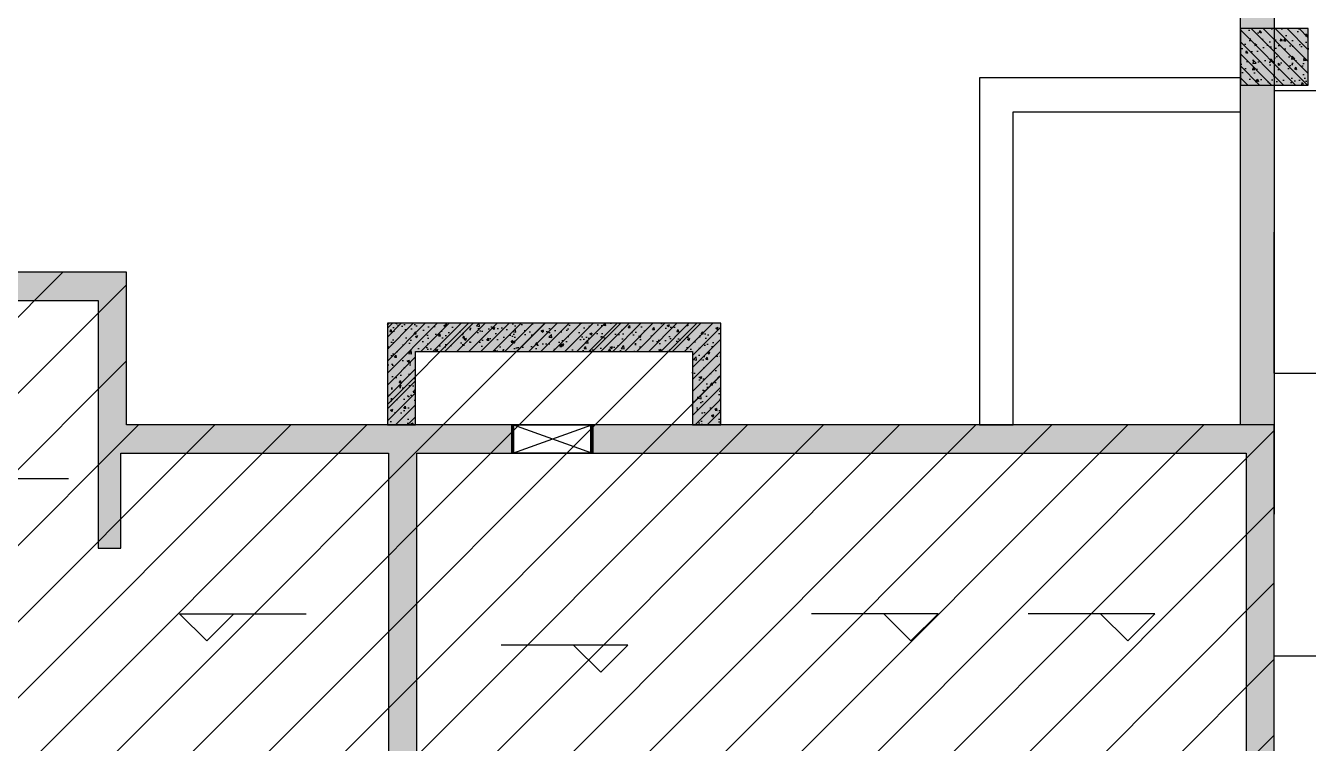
# Model space of a CAD drawing. Extents: x -1338203 to 1886333, y -783476 to 1038610.
# Drawn here: x 701105 to 712458, y -335234 to -328886 of the extents above; entities that cross this region are included whole.
import ezdxf

# ---------------------------------------------------------------- set-up
doc = ezdxf.new("R2010")
doc.units = 0
doc.header["$LTSCALE"] = 1000
doc.header["$MEASUREMENT"] = 0
doc.linetypes.add('A-001-平面B2$0$__DASH', pattern=[0.35, 0.25, -0.1])
for name, color, linetype in [('A-001-车位参照B2$0$A-001-车位参照B2$0$0A-P-PKNG-CAR(A)', 43, 'Continuous'), ('A-13-平面B2$0$0A-A-SYMB-ELEV', 150, 'Continuous'), ('M13预留预埋-B2$0$0M-A-JGLD', 3, 'Continuous'), ('p-a-regular', 5, 'Continuous'), ('S-13-柱墙B2_B1$0$0S-CW-HATCH', 251, 'Continuous'), ('S-13-柱墙B2_B1$0$0S-CW-HATCH-UP', 251, 'Continuous'), ('S-13-柱墙B2_B1$0$0S-CW-LINE', 72, 'Continuous'), ('S-13-柱墙B2_B1$0$0S-S-HOLE', 55, 'Continuous'), ('S001地下二墙柱$0$0S-CW-LINE', 72, 'Continuous'), ('S001地下二墙柱$0$S001地下二墙柱$0$0A-P-PKNG-STRP', 40, 'Continuous'), ('S001地下二墙柱$0$S001地下二墙柱$0$0S-CC-LINE', 52, 'Continuous'), ('S001地下二墙柱$0$S001地下二墙柱$0$0S-CW-HATCH', 251, 'Continuous'), ('S001地下二墙柱$0$S001地下二墙柱$0$0S-CW-HATCH-UP', 251, 'Continuous')]:
    doc.layers.add(name, color=color, linetype=linetype)
pattern_1 = [(45, (0, 0), (-53.03300858899106, 53.03300858899107), []), (49.99999999999999, (0, 0), (215.178054780226, -18.82564049477853), [22.5, -247.5]), (355, (0, 0), (-41.6254000839, 225.6576401100035), [18, -198]), (100.4514, (17.9315039999783, -1.568802000023425), (173.5528145142065, 206.8318626182861), [19.122057, -210.3426336]), (46.18420000000002, (0, 60), (320.1723145876933, -49.65570429870542), [33.74999999999998, -371.2499999999998]), (96.6356, (26.68102349992841, 55.86200790002476), (280.398811664611, 292.2353612701325), [28.6830864, -315.5139]), (351.1842, (0, 60), (280.3985835400882, 292.2355802775974), [27, -297]), (21, (30, 45), (179.0721156355385, -120.7856671996016), [22.5, -247.5]), (326.0000000000001, (30, 45), (72.99459957647451, 217.5450135140559), [18, -198]), (71.4514, (44.92266990011558, 34.93451819999609), (252.066788574447, 96.75914901298572), [19.122057, -210.3426336]), (37.50000000000001, (0, 0), (3.647956595187201, 99.86815614939344), [0, -195.6, 0, -201, 0, -198.75]), (7.499999999999999, (0, 0), (78.92086123264458, 118.3235135647081), [0, -114.6, 0, -191.1, 0, -75.75]), (327.5, (-66.89999999990687, 0), (160.1467308517227, -6.766461520313927), [0, -75, 0, -234, 0, -310.5]), (317.5, (-96.89999999990687, 0), (174.9558508027159, 30.03149469969532), [0, -97.5, 0, -155.4, 0, -220.5])]

# ---------------------------------------------------------------- blocks, each defined once
blk = doc.blocks.new('A-13-平面B2')
at = {"layer": 'A-13-平面B2$0$0A-A-SYMB-ELEV'}
for p, q in [((31856.39924286027, -2233.948662318173), (32976.39924286027, -2233.948662318173)), ((34200.819526901, -3671.277929784148), (33960.819526901, -3431.277929784148)), ((33960.819526901, -3431.277929784148), (35080.819526901, -3431.277929784148)), ((34200.819526901, -3671.277929784148), (34440.819526901, -3431.277929784148)), ((40673.58290138701, -3431.277929784148), (39553.58290138701, -3431.277929784148)), ((40433.58290138701, -3671.277929784148), (40193.58290138701, -3431.277929784148)), ((40433.58290138701, -3671.277929784148), (40673.58290138701, -3431.277929784148)), ((42592.45854880521, -3431.277929784148), (41472.45854880521, -3431.277929784148)), ((42352.45854880521, -3671.277929784148), (42112.45854880521, -3431.277929784148)), ((42352.45854880521, -3671.277929784148), (42592.45854880521, -3431.277929784148)), ((37928.52289199503, -3707.810497199418), (36808.52289199503, -3707.810497199418)), ((37688.52289199503, -3947.810497199418), (37448.52289199503, -3707.810497199418)), ((37688.52289199503, -3947.810497199418), (37928.52289199503, -3707.810497199418))]:
    blk.add_line(p, q, dxfattribs=at)
blk = doc.blocks.new('A-001-主楼组合参照B2')
at = {"ltscale": 0.002}
h = blk.add_hatch(dxfattribs=at)
h.set_pattern_fill('ANSI31', color=8, scale=300)
h.set_pattern_definition([(45, (-290759.7580399357, -7878.096521442116), (-336.7596045400933, 336.7596045400933), [])])
h.paths.add_polyline_path([(66281.2331245013, -186940.2985313081), (66281.2331245013, -185540.2985321602), (62441.23312550061, -185540.2987123799), (62441.23312550061, -181550.2985321602), (55141.23312550061, -181550.2985321602), (55141.23312550061, -185540.2990549848), (51301.23103445512, -185540.2992352045), (51301.23103445512, -186940.2985283216), (44981.23312550061, -186940.298366589), (44981.23312550061, -185540.2985321603), (41131.23316977848, -185540.2985321603), (41131.23316977848, -181650.298521692), (37391.68398198416, -181650.298521692), (37391.68398198416, -179560.2984945478), (38191.2331748188, -179560.2985321605), (38191.2331748188, -176360.2984955478), (41051.23312550061, -176360.2985331602), (41051.2331735522, -174560.2985321603), (42851.29555012775, -174560.2985321603), (42851.2331690148, -173660.2985216923), (46981.23312550061, -173660.2985321605), (46981.23312550061, -172090.2984945478), (50101.2331740607, -172090.2985321603), (50101.23312550061, -174560.2984945478), (67481.2331245013, -174560.2984945478), (67481.2331245013, -172090.2985321603), (70601.23312550061, -172090.2984945478), (70601.2331735522, -174560.2984945478), (76531.2331740607, -174560.2984945478), (76531.2331740607, -176360.2984955478), (79391.23312550061, -176360.2984955478), (79391.2331740607, -179560.2984945478), (80191.23312550061, -179560.2984945478), (80191.2331740607, -182110.2984945478), (81091.2331740607, -182110.2985321603), (81091.23312550061, -185540.2984945478), (72601.23312550061, -185540.2984945478), (72601.23312550061, -186940.2984953998)])
h.paths.add_polyline_path([(2291.232276478084, -185540.2985785123), (9781.232275478309, -185540.2985785123), (9781.232275478309, -186540.298578512), (9631.232276478084, -186540.2985785118), (9631.232276478084, -186940.2985785123), (16251.23227647808, -186940.2985785123), (16251.23227647808, -186540.2985785118), (16101.23227547831, -186540.298578512), (16101.23227547831, -185540.2985785123), (23691.23227547831, -185540.2985785123), (23691.23227547831, -179560.2985785123), (22891.23227547831, -179560.2985785123), (22891.23227547831, -176360.2985785123), (20031.23227547831, -176360.2985785123), (20031.23227547831, -174560.2985785123), (18231.13172222464, -174560.2985785123), (18231.13172222464, -173660.2985785123), (14101.23227547831, -173660.2985785123), (14101.23227547831, -172090.2985785123), (10981.23227547831, -172090.2985785123), (10981.23227547831, -174560.2985785123), (-6398.767723521916, -174560.2985785123), (-6398.767723521916, -172090.2985785123), (-9518.767724521691, -172090.2985785123), (-9518.767724521691, -174560.2985785123), (-15448.76772452169, -174560.2985785123), (-15448.76772452169, -176360.2985785123), (-18308.76772452169, -176360.2985785123), (-18308.76772452169, -179560.2985785123), (-19108.76772452169, -179560.2985785123), (-19108.76772452169, -181610.2985785122), (-20008.76772452169, -181610.2985785122), (-20008.76772452169, -185540.2985785253), (-11518.76772452169, -185540.2985785123), (-11518.76772502181, -186540.2985785123), (-11668.7677235154, -186540.2985785123), (-11668.7677235154, -186940.2985785123), (-5048.767723521916, -186940.2985785123), (-5048.767723515397, -186540.2985785123), (-5198.767723515397, -186540.2985785123), (-5198.767723521916, -185540.2985785123), (-1358.767723515397, -185540.2985785123), (-1358.767723515397, -181550.2985785122), (2291.232276478084, -181550.2985785122)])
h.paths.add_polyline_path([(-109958.7612749783, -168806.1891832975), (-109958.7612691789, -173536.1891834346), (-109708.7612749792, -173536.1891833699), (-103818.7612749829, -173536.1891834874), (-103818.761274982, -177236.1891834413), (-99248.76127499505, -177236.1891834215), (-99248.76127499505, -178036.18918342), (-92868.76126927859, -178036.18918342), (-92868.76126927952, -177236.1891834659), (-71298.76126929256, -177236.189183469), (-71298.76126929256, -178036.18918342), (-64918.7612635761, -178036.18918342), (-64918.76126357983, -177236.1891834659), (-54208.76126359007, -177236.1891834659), (-54208.761263591, -168806.1891834316), (-59108.76126921247, -168806.1891711009), (-59108.76126921247, -167906.1891711006), (-62058.76126937452, -167906.189171247), (-62058.76126937452, -168806.1891711009), (-64368.7612635761, -168806.1891832975), (-64368.7612635761, -167456.1891832975), (-66168.76126925531, -167456.1891832975), (-66168.76126925531, -165386.1891709544), (-69468.76126918918, -165386.1891709558), (-69468.76126920874, -167386.1891832859), (-71848.76126930187, -167386.1891832851), (-71848.76126924413, -168806.189183286), (-82158.76126925531, -168806.1891771933), (-82158.76126917521, -167906.1891709485), (-85208.7612691957, -167906.1891711006), (-85208.7612691957, -168806.1891711009), (-92318.76126924134, -168806.1891835518), (-92318.76126926276, -167386.1891837005), (-94698.76126924786, -167386.1891834291), (-94698.76126925531, -165386.1891709551), (-97998.76126925531, -165386.1891709539), (-97998.76126925531, -167456.1891834188), (-99798.76126925158, -167456.1891834186), (-99798.76127499505, -168806.1891832975)])
h.paths.add_polyline_path([(-115663.7569348987, -225243.7857859249), (-115663.7569348987, -225843.7857859249), (-115413.7569348987, -225843.7857859249), (-115413.7569348987, -225243.7857859249), (-114083.7569348987, -225243.7857859249), (-114083.7569348987, -225843.7857859249), (-113833.7569348987, -225843.7857859249), (-113833.7569348987, -225243.7857859249), (-112008.7569348987, -225243.7857859248), (-112008.7569348987, -225843.7857859249), (-111588.7569348987, -225843.7857859249), (-111588.7569348987, -225243.7857859249), (-92908.75693489867, -225243.7857859249), (-92908.75693489867, -225843.7857859249), (-92488.75693489867, -225843.7857859249), (-92488.75693489867, -225243.7857859249), (-90663.75693489867, -225243.7857859249), (-90663.75693489867, -225843.7857859249), (-90413.75693489867, -225843.7857859249), (-90413.75693489867, -225243.7857859249), (-89083.75693489867, -225243.7857859249), (-89083.75693489867, -225843.7857859249), (-88833.75693489867, -225843.7857859249), (-88833.75693489867, -225243.7857859252), (-82963.75693489867, -225243.7857859252), (-82963.75693489867, -225843.7857859249), (-82713.75693489867, -225843.7857859249), (-82713.75693489867, -225243.7857859249), (-81383.75693489867, -225243.7857859249), (-81383.75693489867, -225843.7857859249), (-81133.75693489867, -225843.7857859249), (-81133.75693489867, -225243.7857859249), (-79308.75693489867, -225243.7857859249), (-79308.75693489867, -225843.7857859249), (-78888.75693489867, -225843.7857859249), (-78888.75693489867, -225243.7857859249), (-60208.75693489867, -225243.7857859248), (-60208.75693489867, -225843.7857859249), (-59788.75693489867, -225843.7857859249), (-59788.75693489867, -225243.7857859249), (-57963.75693489867, -225243.7857859249), (-57963.75693489867, -225843.7857859249), (-57713.75693489867, -225843.7857859249), (-57713.75693489867, -225243.7857859249), (-56383.75693489867, -225243.7857859249), (-56383.75693489867, -225843.7857859249), (-56133.75693489867, -225843.7857859249), (-56133.75693489867, -225243.7857859249), (-53248.75693489867, -225243.7857859249), (-53248.75693488936, -216463.7857859784), (-53248.75693488843, -216463.7857880258), (-56518.75693488098, -216463.785787997), (-56518.75693485443, -216463.7857859249), (-59958.75693489867, -216463.7857859248), (-59958.75693489867, -215463.7857859249), (-67988.75693489867, -215463.7857859249), (-67988.75693489867, -211893.7857859249), (-71108.75693489867, -211893.7857859249), (-71108.75693489867, -215463.7857859249), (-79138.75693489867, -215463.7857859249), (-79138.75693489867, -216463.7857859249), (-81758.75504769175, -216463.7857608667), (-81758.75504769175, -215463.785828924), (-83908.76013395959, -215463.7857370347), (-83908.76013395959, -216463.7856689774), (-86598.75693489867, -216463.7856940356), (-87848.75693495455, -216463.7857859249), (-92658.75693489867, -216463.7857859249), (-92658.75693489867, -215463.7857859249), (-100688.7569348987, -215463.7857859249), (-100688.7569348987, -211893.7857859249), (-103808.7569348987, -211893.7857859249), (-103808.7569349583, -215463.7857859249), (-111838.7569348987, -215463.7857859249), (-111838.7569348987, -215463.778743452), (-114238.7569348931, -215463.7788353413), (-114238.7569348931, -215463.7856940356), (-116458.756825553, -215463.7857859285), (-116458.7570442806, -216463.7857859212), (-118548.7571535825, -216463.7856940356), (-118548.7570442406, -221293.7879517402), (-119248.7632341522, -221293.7879937084), (-119248.7632341522, -221893.7879937084), (-118548.7602174289, -221893.7879937084), (-118548.7569348987, -223843.7809536252), (-119248.763234115, -223843.7809955936), (-119248.763234115, -224443.7809955936), (-118548.7569348987, -224443.7809536252), (-118548.7569348987, -225243.7857859249)])
h.paths.add_polyline_path([(-11948.76700253668, -235160.2985359748), (-15608.76700253668, -235160.2985359748), (-15608.76700253668, -237713.5560672852), (-16508.76700253668, -237713.5560672852), (-16508.76700253668, -241140.2985359879), (-8018.767002536682, -241140.2985359748), (-8018.767003037734, -242140.2985359748), (-8168.767002536682, -242140.2985359748), (-8168.767002536682, -242540.2985359748), (-1548.767002536682, -242540.298535975), (-1548.767002536682, -242140.298535975), (-1698.767001538305, -242140.2985359748), (-1698.767001538305, -241140.298535975), (13281.23299746332, -241140.298535975), (13281.23299746332, -242140.2985359748), (13131.23299746332, -242140.2985359748), (13131.23299746332, -242540.2985359748), (19751.23299746332, -242540.2985359748), (19751.23299746332, -242140.2985359748), (19601.23299746332, -242140.2985359748), (19601.23299746332, -241140.2985359748), (27191.23299746332, -241140.2985359748), (27191.23299746332, -239340.2985359748), (27191.23304551211, -239340.2985359748), (27191.23304551211, -237140.2985358062), (27191.23299746332, -237140.2985358062), (27191.23299746332, -235250.2984237619), (23441.23299746332, -235250.2984237619), (23441.23299746332, -230950.2983570985), (23441.23299746332, -230160.2985359748), (21531.23299746332, -230160.2985359753), (17601.23299746332, -230160.2985359753), (17601.52712125261, -227690.2985359748), (14481.52712125261, -227690.2985359748), (14481.23299746332, -230160.2985359748), (-2898.767001538305, -230160.2985359748), (-2898.767001538305, -227690.2985359748), (-6018.767002536682, -227690.2985359748), (-6018.767002536682, -230160.2985359748), (-9948.767002536682, -230160.2985359748), (-11948.76700253668, -230160.2985359748)])
h.paths.add_polyline_path([(67491.23229324841, -237139.9998558274), (67491.23229401116, -235159.999855996), (71151.23229324794, -235159.999855996), (71151.23229324841, -234559.999855996), (73051.23229324841, -234559.999855996), (73051.23229324841, -230159.9998559959), (77081.23229324841, -230159.999855996), (77080.93816945818, -227689.999855996), (80200.93816945818, -227689.999855996), (80201.23229324841, -230159.999855996), (97581.23229224817, -230159.999855996), (97581.23229224817, -227689.999855996), (100701.2322932484, -227689.999855996), (100701.2322932484, -230159.999855996), (104631.2322932484, -230159.999855996), (106631.2322932484, -230159.999855996), (106631.2322932484, -231959.999855996), (109491.2322932484, -231959.999855996), (109491.2322932484, -235159.999855996), (110291.2322932484, -235159.999855996), (110291.2322932484, -237713.257387306), (111191.2322932484, -237713.257387306), (111191.2322932484, -241139.999856009), (102701.2322932484, -241139.999855996), (102701.2322937485, -242139.999855996), (102851.2322932484, -242139.999855996), (102851.2322932484, -242539.999855996), (96231.23229324841, -242539.999855996), (96231.23229324841, -242139.999855996), (96381.23229224817, -242139.999855996), (96381.23229224817, -241139.999855996), (81401.23229324841, -241139.999855996), (81401.23229324841, -242139.999855996), (81551.23229324841, -242139.9998559955), (81551.23229324841, -242539.999855996), (74931.23229324841, -242539.999855996), (74931.23229324841, -242139.999855996), (75081.23229324841, -242139.999855996), (75081.23229324841, -241139.999855996), (67491.23229324841, -241139.999855996), (67491.23229324841, -239339.999855996)])
h.paths.add_polyline_path([(11810.72601094865, -302464.7122348832), (13795.7470119854, -302220.4619652765), (17696.32407989795, -301740.5088564857), (17394.38181419042, -299289.0335956084), (20491.02751642303, -298908.0015827207), (20792.96978213009, -301359.476843597), (25884.45497300685, -300732.9864286719), (26492.75564002548, -305675.69523174), (29132.84460410872, -305350.8410156242), (28524.54393708915, -300408.1322125561), (38042.87436600938, -299236.9331309021), (37741.22402247298, -296785.4219499681), (40837.86972569837, -296404.3899369583), (41139.52006923431, -298855.9011178924), (45040.10263646976, -298375.947332428), (47025.13193277246, -298131.6960421153), (47635.76015855395, -303094.2692828734), (50474.35205226694, -302744.9899377254), (51268.3637707883, -302647.2894216004), (51580.18199404958, -305181.4349219284), (52178.19982720283, -310041.5235503284), (48297.46755293082, -310519.0348228897), (48117.94285455183, -309060.0382901131), (44465.48894935404, -309509.4606642824), (44587.61459500552, -310501.9753123728), (44736.49179173284, -310483.6564656604), (44785.34204979544, -310880.6623249209), (38214.89507903275, -311689.1340958558), (38166.04482097016, -311292.1282365952), (38314.92201720015, -311273.8093899438), (38192.79637204413, -310281.2947417925), (23324.92694372847, -312110.7369061121), (23447.05258888449, -313103.2515542634), (23595.92978610727, -313084.9327074896), (23644.78004416986, -313481.9385667506), (17074.33307340764, -314290.4103376855), (17025.48281534505, -313893.4044784249), (17174.36001256783, -313875.0856316515), (17052.23436741135, -312882.5709835001), (1787.359078842448, -314760.8634060043), (1909.484723998467, -315753.3780541557), (2058.361921221251, -315735.0592073823), (2107.212179283844, -316132.0650666428), (-4463.234791478375, -316940.5368375777), (-4512.085049540969, -316543.5309783171), (-4363.20785231865, -316525.2121315437), (-4485.333497474669, -315532.6974833923), (-12911.78286028025, -316569.5442107695), (-13330.67382316641, -313165.21896761), (-12437.4106398311, -313055.3058869696), (-12507.02225759183, -312489.5725373559), (-12748.83103498048, -310524.3935341835), (-11954.81931645959, -310426.6930180584), (-12345.62138095987, -307250.6461439739), (-9507.029487246415, -306901.3667988268), (-9726.855648528086, -305114.8404321541), (-7940.226588892518, -304895.8488561726), (-8050.13966953312, -304002.5856728373), (-3951.156865628669, -303497.3721730416), (-4142.894128524465, -301939.124175443), (-1046.248426291859, -301558.0921625552), (-744.5980827559251, -304009.6033434892), (7185.593955974327, -303033.8194386902), (7796.222181755817, -307996.3926794484), (12421.35423673061, -307427.2854756413)])
h.paths.add_polyline_path([(118675.7859663961, -301882.809409273), (118078.7053500742, -297020.9645447106), (118078.5068137946, -297019.3479245001), (118009.0274021446, -296453.598323043), (117767.6778670328, -294488.3628660979), (116973.6433389063, -294585.8778297879), (116583.5834841465, -291409.7397172834), (113744.9100460953, -291758.3557124749), (113525.5013777933, -289971.7780241912), (111540.4150574778, -290215.565433416), (107639.7204380578, -290694.6076925431), (107338.9349182204, -288242.9902351153), (104242.2002585281, -288623.2985935061), (104542.9857783655, -291074.916050934), (87292.58565581567, -293193.4286369771), (86991.5082054229, -290741.8470313875), (83894.77354474016, -291122.1553899002), (84195.85099513293, -293573.7369954897), (80295.15637571295, -294052.7792546166), (78310.07005539746, -294296.5666638416), (78919.53857846209, -299259.28246463), (76080.86514040898, -299607.8984598218), (75286.8306122825, -299705.4134235118), (75598.05663160351, -302239.6317223347), (76015.75496586668, -305640.8215212679), (83549.15755146206, -304715.6483032462), (83671.05125557748, -305708.191463465), (83522.16978205112, -305726.4755190959), (83570.92726389621, -306123.4927831589), (90141.56298413989, -305316.5564586243), (90092.80550229526, -304919.5391945612), (89943.9240292625, -304937.8232501313), (89822.03032465023, -303945.2800899736), (104690.3268628216, -302119.3123950005), (104812.2205674339, -303111.8555551582), (104663.3390934102, -303130.1396108497), (104712.0965752553, -303527.1568749131), (111282.7322954994, -302720.2205503787), (111233.9748136543, -302323.2032863157), (111085.0933396306, -302341.4873420075), (110963.1996350179, -301348.9441818497), (114616.7046459892, -300901.0549714464), (114795.7921093565, -302359.3094186358)])
at = {"color": 3, "flags": 128}
blk.add_lwpolyline([(-71298.76126929256, -178036.18918342), (-64918.7612635761, -178036.18918342), (-64918.76126357983, -177236.1891834659), (-54208.76126359007, -177236.1891834659), (-54208.761263591, -168806.1891834316), (-59108.76126921247, -168806.1891711009), (-59108.76126921247, -167906.1891711006), (-62058.76126937452, -167906.189171247), (-62058.76126937452, -168806.1891711009), (-64368.7612635761, -168806.1891832975), (-64368.7612635761, -167456.1891832975), (-66168.76126925531, -167456.1891832975)], dxfattribs=at)
blk.add_blockref('A-13-平面B2', (-97858.76142383367, -167045.8904441454))
blk = doc.blocks.new('M13预留预埋-B2')
at = {"layer": 'M13预留预埋-B2$0$0M-A-JGLD'}
blk.add_lwpolyline([(36909.74854121846, -1760.000312419725, 0, 0, 0), (37609.74854122172, -1759.999689443503, 30, 30, 0), (37609.7482676279, -2009.999999066931, 0, 0, 0), (36909.74826741091, -2010.000000931672, 30, 30, 0), (36909.74826741091, -1759.99916451436, 30, 30, 0)], format="xyseb", dxfattribs=at)
blk = doc.blocks.new('M001-预留预埋B2')
blk.add_blockref('M13预留预埋-B2', (-97858.76142314763, -167045.8904436589))
blk = doc.blocks.new('S-13-柱墙B2_B1')
at = {"layer": 'S-13-柱墙B2_B1$0$0S-CW-HATCH'}
h = blk.add_hatch(color=256, dxfattribs=at)
h.dxf.hatch_style = 1
h.paths.add_polyline_path([(-11849.99999962933, -9340.049481558544), (-12099.99999965558, -9340.049481558546), (-12100.00000003912, -10189.99999999942), (-7700.000000039116, -10189.99999999942), (-7700.000000039116, -9939.999999999418), (-8375.000000039116, -9939.999999999418), (-8375.000000039116, -8089.999999999418), (-8625.000000039116, -8089.999999999418), (-8625.000000039116, -9939.999999999418), (-11849.99999999627, -9939.999999999418)])
h.paths.add_polyline_path([(37609.74826762837, -1759.999999999418), (37609.74826762838, -2009.999999999418), (43399.99999996088, -2009.999999999418), (43399.99999996088, -4989.999999999418), (43049.99999996088, -4989.999999999418), (43049.99999996088, -5239.999999999418), (43399.99999996088, -5239.999999999418), (43399.99999996088, -10189.99999999942), (43649.99999996088, -10189.99999999942), (43649.99999996088, -1759.999999999418)])
h.paths.add_polyline_path([(28059.99999996045, -1900.000023066415), (27859.9999999603, -1900.000023066415), (27859.99999996088, -2499.999999999418), (28839.99999996088, -2499.999999999418), (28839.99999996088, -2299.999999999418), (28059.99999996088, -2299.999999999418)], flags=17)
h.paths.add_polyline_path([(27859.99999995952, -1099.999977172702), (28059.99999995957, -1099.999977172702), (28059.99999995902, -590.0000002792804), (28640.00000006473, -590.0000000147847), (28640.00000009523, -89.9999997348059), (28840.00001000846, -89.9999997348059), (28840.00001000846, 159.9999995187391), (28640.00000006612, 159.9999995187391), (28640.00000018673, 1410.0000001312), (31460.00000008149, 1409.999999733642), (31459.99999996135, -3440.000000132481), (31659.99999996135, -3440.000000132481), (31659.99999996135, -660.0000001324806), (33239.99999996088, -659.9999999994179), (33239.99999996088, -2849.999999999418), (33439.99999996088, -2849.999999999418), (33439.99999996088, -2009.999999999418), (35809.99999996088, -2009.999999999418), (35809.99999996088, -5239.999999999418), (36390.0000113626, -5239.999999480555), (36390.0000113626, -4989.999999480555), (36059.99999996088, -4989.999999999418), (36059.99999996088, -2009.999999999418), (36909.74826741137, -2009.999999999418), (36909.74826741136, -1759.999999999418), (33489.99999996088, -1759.999999999418), (33489.99999996088, -409.9999999994179), (31709.99999996135, -410.0000001336414), (31710.00000008149, 1659.999999732481), (28390.00000018673, 1660.0000001312), (28390.00000006473, -340.0000000147847), (26009.99999995902, -340.0000002792804), (26009.99999996088, -1759.999999999418), (14850.49267642022, -1759.999999999418), (14850.49267642022, -2009.999999999418), (15449.99999996088, -2009.999999999418), (15449.99999996088, -4989.999999999418), (15099.99999996088, -4989.999999999418), (15099.99999996088, -5239.999999999418), (15699.99999996088, -5239.999999999418), (15699.99999996088, -2009.999999999418), (15849.99999996088, -2009.999999999418), (15849.99999996088, -5239.999999999418), (16449.99999996088, -5239.999999999418), (16449.99999996088, -4989.999999999418), (16099.99999996088, -4989.999999999418), (16099.99999996088, -2009.999999999418), (23439.99999996088, -2009.999999999418), (23439.99999996088, -4989.999999999418), (23109.99999801582, -4989.999999999418), (23109.99999801582, -5239.999999999418), (23689.99999996088, -5239.999999999418), (23689.99999996088, -2009.999999999418), (26059.99999996088, -2009.999999999418), (26059.99999996088, -2849.999999999418), (26259.99999996088, -2849.999999999418), (26259.99999995902, -590.0000002792804), (27859.99999995902, -590.0000002792804)])
h.paths.add_polyline_path([(3489.999999960884, -1100), (3689.999999960884, -1100), (3689.999999960884, -590.0000002792804), (5289.999999960884, -590.0000002792804), (5289.999999960884, -2849.999999999418), (5489.999999960884, -2849.999999999418), (5489.999999960884, -2009.999999999418), (7859.999999960884, -2009.999999999418), (7859.999999960884, -5239.999999999418), (8439.999999967404, -5239.999999599764), (8439.999999967404, -4989.999999599764), (8109.999999960884, -4989.999999999418), (8109.999999960884, -2009.999999999418), (14050.49267620323, -2009.999999999418), (14050.49267620323, -1759.999999999418), (5539.999999960884, -1759.999999999418), (5539.999999960884, -340.0000002792804), (3159.999999913853, -340.0000002792804), (3159.999999913853, 1659.999999865657), (-160.0000000386499, 1659.999999732594), (-160.0000000386499, -410.0000001324806), (-1940.000000039116, -409.9999999994179), (-1940.000000039116, -1759.999999999418), (-12100.00000003912, -1759.999999999418), (-12099.99999020835, -8240.049397115527), (-11849.99999018848, -8240.049397115527), (-11850.00000003912, -5239.999999999418), (-11500.00000003912, -5239.999999999418), (-11500.00000003912, -4989.999999999418), (-11850.00000003912, -4989.999999999418), (-11850.00000003912, -2009.999999999418), (-4510.000000039116, -2009.999999999418), (-4510.000000039116, -4989.999999999418), (-4840.000000000466, -4989.999999999418), (-4840.000000000466, -5239.999999999418), (-4260.000000039116, -5239.999999999418), (-4260.000000039116, -2009.999999999418), (-1890.000000039116, -2009.999999999418), (-1890.000000039116, -2849.999999999418), (-1690.000000039116, -2849.999999999418), (-1690.000000039116, -659.9999999994179), (-110.0000000386499, -660.0000001324806), (-110.0000000386499, -3440.000000132481), (89.99999996135011, -3440.000000132481), (89.99999996135011, 1409.999999732594), (2909.999999912456, 1409.999999865657), (2909.999999912456, 159.9999998675194), (2709.9999999383, 159.9999998675194), (2709.9999999383, -89.9999997348059), (2909.999999912456, -89.9999997348059), (2909.999999912456, -590.0000002792804), (3489.999999960884, -590.0000002792804)])
h.paths.add_polyline_path([(3689.999999960884, -1900.000023050467), (3489.999999960884, -1900.000023050467), (3489.999999960884, -2299.999999999418), (2709.999999960884, -2299.999999999418), (2709.999999960884, -2499.999999999418), (3689.999999960884, -2499.999999999418)], flags=17)
h = blk.add_hatch(color=256, dxfattribs=at)
h.dxf.hatch_style = 1
h.paths.add_polyline_path([(36049.99999988475, -1759.999999880092), (36049.99999988661, -1110.000000278349), (38500, -1110.000000280445), (38499.9999999986, -1759.999999879976), (38749.9999999986, -1759.999999879976), (38750.00000000093, -860.0000002806773), (35799.9999998901, -860.0000002791639), (35799.99999988033, -1759.999999878579)])
at = {"layer": 'S-13-柱墙B2_B1$0$0S-CW-HATCH-UP'}
h = blk.add_hatch(dxfattribs=at)
h.set_pattern_fill('钢筋混凝土', color=256, scale=30)
h.set_pattern_definition(pattern_1)
h.paths.add_polyline_path([(-11849.99999999002, -9340.049481558543), (-12100.00000001627, -9340.049481558546), (-12100.00000003912, -10189.99999999942), (-7700.000000039116, -10189.99999999942), (-7700.000000039116, -9939.999999999418), (-8375.000000039116, -9939.999999999418), (-8375.000000039116, -8089.999999999418), (-8625.000000039116, -8089.999999999418), (-8625.000000039116, -9939.999999999418), (-11849.99999999627, -9939.999999999418)])
h.paths.add_polyline_path([(37609.74826762837, -1759.999999999418), (37609.74826762837, -2009.999999999418), (43399.99999996088, -2009.999999999418), (43399.99999996088, -4989.999999999418), (43049.99999996088, -4989.999999999418), (43049.99999996088, -5239.999999999418), (43399.99999996088, -5239.999999999418), (43399.99999996088, -10189.99999999942), (43649.99999996088, -10189.99999999942), (43649.99999996088, -1759.999999999418)])
h.paths.add_polyline_path([(28059.99999996045, -1900.000023066415), (27859.9999999603, -1900.000023066415), (27859.99999996088, -2499.999999999418), (28839.99999996088, -2499.999999999418), (28839.99999996088, -2299.999999999418), (28059.99999996088, -2299.999999999418)], flags=17)
h.paths.add_polyline_path([(27859.99999995952, -1099.999977172702), (28059.99999995957, -1099.999977172702), (28059.99999995902, -590.0000002792804), (28640.00000006473, -590.0000000147847), (28640.00000009523, -89.9999997348059), (28840.00001000846, -89.9999997348059), (28840.00001000846, 159.9999995187391), (28640.00000006612, 159.9999995187391), (28640.00000018673, 1410.0000001312), (31460.00000008149, 1409.999999733147), (31459.99999996135, -3440.000000132976), (31659.99999996135, -3440.000000132481), (31659.99999996135, -660.0000001324806), (33239.99999996088, -659.9999999994179), (33239.99999996088, -2849.999999999418), (33439.99999996088, -2849.999999999418), (33439.99999996088, -2009.999999999418), (35809.99999996088, -2009.999999999418), (35809.99999996088, -5239.999999999418), (36390.0000113626, -5239.999999480555), (36390.0000113626, -4989.999999480555), (36059.99999996088, -4989.999999999418), (36059.99999996088, -2009.999999999418), (36909.74826741137, -2009.999999999418), (36909.74826741137, -1759.999999999418), (33489.99999996088, -1759.999999999418), (33489.99999996088, -409.9999999994179), (31709.99999996135, -410.0000001324806), (31710.00000008149, 1659.999999733642), (28390.00000018673, 1660.0000001312), (28390.00000006473, -340.0000000147847), (26009.99999995902, -340.0000002792804), (26009.99999996088, -1759.999999999418), (14850.49267642022, -1759.999999999418), (14850.49267642022, -2009.999999999418), (15449.99999996088, -2009.999999999418), (15449.99999996088, -4989.999999999418), (15099.99999996088, -4989.999999999418), (15099.99999996088, -5239.999999999418), (15699.99999996088, -5239.999999999418), (15699.99999996088, -2009.999999999418), (15849.99999996088, -2009.999999999418), (15849.99999996088, -5239.999999999418), (16449.99999996088, -5239.999999999418), (16449.99999996088, -4989.999999999418), (16099.99999996088, -4989.999999999418), (16099.99999996088, -2009.999999999418), (23439.99999996088, -2009.999999999418), (23439.99999996088, -4989.999999999418), (23109.99999801582, -4989.999999999418), (23109.99999801582, -5239.999999999418), (23689.99999996088, -5239.999999999418), (23689.99999996088, -2009.999999999418), (26059.99999996088, -2009.999999999418), (26059.99999996088, -2849.999999999418), (26259.99999996088, -2849.999999999418), (26259.99999995902, -590.0000002792804), (27859.99999995902, -590.0000002792804)])
h.paths.add_polyline_path([(3489.999999960884, -1100), (3689.999999960884, -1100), (3689.999999960884, -590.0000002792804), (5289.999999960884, -590.0000002792804), (5289.999999960884, -2849.999999999418), (5489.999999960884, -2849.999999999418), (5489.999999960884, -2009.999999999418), (7859.999999960884, -2009.999999999418), (7859.999999960884, -5239.999999999418), (8439.999999967404, -5239.999999599764), (8439.999999967404, -4989.999999599764), (8109.999999960884, -4989.999999999418), (8109.999999960884, -2009.999999999418), (14050.49267620323, -2009.999999999418), (14050.49267620323, -1759.999999999418), (5539.999999960884, -1759.999999999418), (5539.999999960884, -340.0000002792804), (3159.999999913853, -340.0000002792804), (3159.999999913853, 1659.999999865657), (-160.0000000386499, 1659.999999732594), (-160.0000000386499, -410.0000001324806), (-1940.000000039116, -409.9999999994179), (-1940.000000039116, -1759.999999999418), (-12100.00000003912, -1759.999999999418), (-12100.00000001308, -8240.049397115528), (-11849.99999999321, -8240.049397115525), (-11850.00000003912, -5239.999999999418), (-11500.00000003912, -5239.999999999418), (-11500.00000003912, -4989.999999999418), (-11850.00000003912, -4989.999999999418), (-11850.00000003912, -2009.999999999418), (-4510.000000039116, -2009.999999999418), (-4510.000000039116, -4989.999999999418), (-4840.000000000466, -4989.999999999418), (-4840.000000000466, -5239.999999999418), (-4260.000000039116, -5239.999999999418), (-4260.000000039116, -2009.999999999418), (-1890.000000039116, -2009.999999999418), (-1890.000000039116, -2849.999999999418), (-1690.000000039116, -2849.999999999418), (-1690.000000039116, -659.9999999994179), (-110.0000000386499, -660.0000001324806), (-110.0000000386499, -3440.000000132481), (89.99999996135011, -3440.000000132481), (89.99999996135011, 1409.999999732594), (2909.999999912456, 1409.999999865657), (2909.999999912456, 159.9999998675194), (2709.9999999383, 159.9999998675194), (2709.9999999383, -89.9999997348059), (2909.999999912456, -89.9999997348059), (2909.999999912456, -590.0000002792804), (3489.999999960884, -590.0000002792804)])
h.paths.add_polyline_path([(3689.999999960884, -1900.000023050467), (3489.999999960884, -1900.000023050467), (3489.999999960884, -2299.999999999418), (2709.999999960884, -2299.999999999418), (2709.999999960884, -2499.999999999418), (3689.999999960884, -2499.999999999418)], flags=17)
h = blk.add_hatch(dxfattribs=at)
h.set_pattern_fill('钢筋混凝土', color=256, scale=30)
h.set_pattern_definition(pattern_1)
h.paths.add_polyline_path([(36049.99999988475, -1759.999999880092), (36049.99999988661, -1110.000000278349), (38500, -1110.000000280445), (38499.9999999986, -1759.999999879976), (38749.9999999986, -1759.999999879976), (38750.00000000093, -860.0000002806773), (35799.9999998901, -860.0000002791639), (35799.99999988033, -1759.999999878579)])
at = {"layer": 'S-13-柱墙B2_B1$0$0S-CW-LINE'}
for points in [[(31659.99999996135, -660.0000001324806), (33239.99999996088, -659.9999999994179), (33239.99999996088, -2849.999999999418), (33439.99999996088, -2849.999999999418), (33439.99999996088, -2009.999999999418), (35809.99999996088, -2009.999999999418), (35809.99999996088, -5239.999999999418), (36390.0000113626, -5239.999999480555), (36390.0000113626, -4989.999999480555), (36059.99999996088, -4989.999999999418), (36059.99999996088, -2009.999999999418), (43399.99999996088, -2009.999999999418), (43399.99999996088, -4989.999999999418), (43049.99999996088, -4989.999999999418), (43049.99999996088, -5239.999999999418), (43399.99999996088, -5239.999999999418), (43399.99999996088, -10189.99999999942), (43649.99999996088, -10189.99999999942), (43649.99999996088, -1759.999999999418), (33489.99999996088, -1759.999999999418), (33489.99999996088, -409.9999999994179), (31709.99999996135, -410.0000001324806)], [(36049.99999988475, -1759.999999880092), (36049.99999988661, -1110.000000278349), (38500, -1110.000000280445), (38499.9999999986, -1759.999999879976), (38749.9999999986, -1759.999999879976), (38750.00000000093, -860.0000002806773), (35799.9999998901, -860.0000002791639), (35799.99999988033, -1759.999999878579), (36049.99999988475, -1759.999999880092)]]:
    blk.add_lwpolyline(points, dxfattribs=at)
at = {"layer": 'S-13-柱墙B2_B1$0$0S-S-HOLE'}
for p, q in [((36909.74826741137, -2009.999999999418), (37609.74826762837, -1759.99916451436)), ((37609.74826762837, -2009.999999999418), (36909.74826741137, -1759.999999999418))]:
    blk.add_line(p, q, dxfattribs=at)
blk.add_lwpolyline([(36909.74826741137, -1759.99916451436), (37609.74826762837, -1759.99916451436), (37609.74826762837, -2009.999999999418), (36909.74826741137, -2009.999999999418)], close=True, dxfattribs=at)
blk = doc.blocks.new('S001地下二墙柱')
at = {"layer": 'S001地下二墙柱$0$S001地下二墙柱$0$0S-CW-HATCH', "ltscale": 0.002}
h = blk.add_hatch(color=256, dxfattribs=at)
h.dxf.hatch_style = 1
h.paths.add_polyline_path([(-54508.76140984194, -157150.3644524727), (-54208.76140984194, -157150.3644524727), (-54208.76140984008, -168805.8904466923), (-54508.76140984008, -168805.8904466923)])
at = {"layer": 'S001地下二墙柱$0$S001地下二墙柱$0$0S-CW-HATCH'}
h = blk.add_hatch(color=256, dxfattribs=at)
h.dxf.hatch_style = 1
h.paths.add_polyline_path([(-53908.76140984008, -165800.0611227624), (-53908.76140984008, -165300.0611227624), (-54508.76140984008, -165300.0611227624), (-54508.76140984008, -165800.0611227624)])
at = {"layer": 'S001地下二墙柱$0$S001地下二墙柱$0$0S-CW-HATCH-UP', "ltscale": 0.002}
h = blk.add_hatch(dxfattribs=at)
h.set_pattern_fill('钢筋混凝土', color=256, scale=30)
h.set_pattern_definition([(45, (-766365.3667124924, -306889.0733662127), (-53.03300858899106, 53.03300858899107), []), (49.99999999999999, (-766365.3667124924, -306889.0733662127), (215.178054780226, -18.82564049477853), [22.5, -247.5]), (355, (-766365.3667124924, -306889.0733662127), (-41.6254000839, 225.6576401100035), [18, -198]), (100.4514, (-766347.4352084924, -306890.6421682127), (173.5528145142065, 206.8318626182861), [19.122057, -210.3426336]), (46.18420000000002, (-766365.3667124924, -306829.0733662127), (320.1723145876933, -49.65570429870542), [33.74999999999834, -371.2499999999867]), (96.6356, (-766338.6856889916, -306833.2113583126), (280.398811664611, 292.2353612701325), [28.6830864, -315.5139]), (351.1842, (-766365.3667124924, -306829.0733662127), (280.3985835400882, 292.2355802775974), [27, -297]), (21, (-766335.3667124924, -306844.0733662127), (179.0721156355385, -120.7856671996016), [22.5, -247.5]), (326.0000000000001, (-766335.3667124924, -306844.0733662127), (72.99459957647451, 217.5450135140559), [18, -198]), (71.4514, (-766320.4440425937, -306854.1388480127), (252.066788574447, 96.75914901298572), [19.122057, -210.3426336]), (37.50000000000001, (-766365.3667124924, -306889.0733662127), (3.647956595187201, 99.86815614939344), [0, -195.6, 0, -201, 0, -198.75]), (7.499999999999999, (-766365.3667124924, -306889.0733662127), (78.92086123264458, 118.3235135647081), [0, -114.6, 0, -191.1, 0, -75.75]), (327.5, (-766432.2667124928, -306889.0733662127), (160.1467308517227, -6.766461520313927), [0, -75, 0, -234, 0, -310.5]), (317.5, (-766462.2667124928, -306889.0733662127), (174.9558508027159, 30.03149469969532), [0, -97.5, 0, -155.4, 0, -220.5])])
h.paths.add_polyline_path([(-54508.76140984194, -157150.3644524727), (-54208.76140984194, -157150.3644524727), (-54208.76140984008, -168805.8904466923), (-54508.76140984008, -168805.8904466923)])
at = {"layer": 'S001地下二墙柱$0$S001地下二墙柱$0$0S-CW-HATCH-UP'}
h = blk.add_hatch(dxfattribs=at)
h.set_pattern_fill('钢筋混凝土', color=256, scale=30, angle=-90.00000000000001)
h.set_pattern_definition([(315, (-44957.03444916615, -198110.7937252749), (53.03300858899107, 53.03300858899105), []), (320, (-44957.03444916615, -198110.7937252749), (-18.82564049477857, -215.178054780226), [22.5, -247.5]), (265, (-44957.03444916615, -198110.7937252749), (225.6576401100035, 41.62540008389996), [18, -198]), (10.45139999999999, (-44958.60325116711, -198128.7252292749), (206.831862618286, -173.5528145142065), [19.122057, -210.3426336]), (316.1842, (-44897.03444916615, -198110.7937252749), (-49.65570429870548, -320.1723145876933), [33.74999999999982, -371.2499999999986]), (6.635599999999986, (-44901.17244126694, -198137.474748775), (292.2353612701324, -280.3988116646111), [28.68308639999907, -315.5138999999851]), (261.1841999999999, (-44897.03444916615, -198110.7937252749), (292.2355802775973, -280.3985835400882), [26.99999999999908, -296.9999999999852]), (291, (-44912.03444916615, -198140.7937252749), (-120.7856671996017, -179.0721156355385), [22.5, -247.5]), (236, (-44912.03444916615, -198140.7937252749), (217.5450135140559, -72.99459957647456), [18, -198]), (341.4514, (-44922.09993096488, -198155.7163951749), (96.75914901298567, -252.066788574447), [19.122057, -210.3426336]), (307.5, (-44957.03444916615, -198110.7937252749), (99.86815614939344, -3.647956595187219), [0, -195.5999999999986, 0, -200.9999999999986, 0, -198.7499999999986]), (277.5, (-44957.03444916615, -198110.7937252749), (118.3235135647081, -78.92086123264461), [0, -114.6, 0, -191.1, 0, -75.74999999999999]), (237.5, (-44957.03444916615, -198043.8937252749), (-6.766461520313956, -160.1467308517227), [0, -75, 0, -234, 0, -310.5]), (227.5, (-44957.03444916615, -198013.8937252749), (30.03149469969529, -174.9558508027159), [0, -97.5, 0, -155.4, 0, -220.5])])
h.paths.add_polyline_path([(-53908.76140984008, -165800.0611227624), (-53908.76140984008, -165300.0611227624), (-54508.76140984008, -165300.0611227624), (-54508.76140984008, -165800.0611227624)])
at = {"layer": 'S001地下二墙柱$0$0S-CW-LINE', "flags": 128}
blk.add_lwpolyline([(-54508.76140843751, -168805.8904465457), (-54508.76762761595, -157150.3644524719), (-37808.76140843751, -157150.3644524728), (-37808.76140843763, -185239.9998551494), (-19108.76772185694, -185239.9998551609), (-19108.76772185694, -185539.9998551495), (-38108.76140843751, -185539.9998551495), (-38108.76140843751, -157450.3644524728), (-54208.76140843704, -157450.3644524727), (-54208.76140843704, -168805.8904465457)], close=True, dxfattribs=at)
blk.add_lwpolyline([(-54508.76140908513, -165735.8904468273), (-56818.76142323005, -165735.8904468273), (-56818.76142323005, -168805.8903358562), (-56518.76231105626, -168805.8903358434), (-56518.76231105626, -166035.8904468273), (-54508.76140908513, -166035.8904468273), (-54508.76140931237, -165735.8904468273)], dxfattribs=at)
at = {"layer": 'S001地下二墙柱$0$S001地下二墙柱$0$0S-CC-LINE', "color": 1}
blk.add_lwpolyline([(-53908.76140984008, -165800.0611227624), (-53908.76140984008, -165300.0611227624), (-54508.76140984008, -165300.0611227624), (-54508.76140984008, -165800.0611227624)], close=True, dxfattribs=at)
at = {"layer": 'S001地下二墙柱$0$S001地下二墙柱$0$0A-P-PKNG-STRP', "ltscale": 0.002}
blk.add_blockref('S-13-柱墙B2_B1', (-97858.76142321201, -167045.8904465463), dxfattribs=at)
blk = doc.blocks.new('A-001-车位参照B2$0$A-001-车位参照B2$0$ddd')
for p, q in [((0.1196331636165269, 2499.734631010215), (5300.119627203792, 2499.986558642588)), ((0.1196331636165269, 2499.734631010215), (0.2384704556898214, -0.2653666055994108)), ((5300.119627203792, 2499.986558642588), (5300.238464436203, -0.01343849650584161)), ((0.2384704556898214, -0.2653666055994108), (5300.238464436203, -0.01343849650584161))]:
    blk.add_line(p, q)
at = {"linetype": 'A-001-平面B2$0$__DASH'}
for p, q in [((500.1338930671918, 2199.758391137235), (5050.133887941134, 2199.974675002741)), ((500.1338930671918, 2199.758391137235), (500.2242094210233, 299.7583935214207)), ((5050.133887941134, 2199.974675002741), (5050.224204235303, 299.9746773870429)), ((500.2242094210233, 299.7583935214207), (5050.224204235303, 299.9746773870429))]:
    blk.add_line(p, q, dxfattribs=at)
blk.add_lwpolyline([(5050.133887941134, 2199.974675002741), (500.2242094210233, 299.7583935214207)], dxfattribs=at)
blk.add_lwpolyline([(1500.224208288535, 299.8059285574127), (1500.133891934704, 2199.805926173227), (1600.133891815436, 2199.810679533752), (1600.224208169326, 299.8106819179375)], close=True)
at = {"layer": 'p-a-regular', "ltscale": 0.002, "const_width": 999.9999999999999}
blk.add_lwpolyline([(5050.179046088189, 1249.974676194834), (500.1790512440493, 1249.758392329211)], dxfattribs=at)

msp = doc.modelspace()

# ---------------------------------------------------------------- block references
at = {"ltscale": 0.002}
for name, p in [('S001地下二墙柱', (766365.3671995364, -163610.9267240381)), ('A-001-主楼组合参照B2', (766365.3666062295, -163610.9266430476)), ('A-001-主楼组合参照B2', (766365.3667125844, -163610.9266343083)), ('M001-预留预埋B2', (766365.3666062295, -163610.9262234796))]:
    msp.add_blockref(name, p, dxfattribs=at)
at = {"color": 0, "ltscale": 0.002}
msp.add_blockref('M001-预留预埋B2', (766365.3667022258, -163610.9266348326), dxfattribs=at)
at = {"layer": 'A-001-车位参照B2$0$A-001-车位参照B2$0$0A-P-PKNG-CAR(A)', "linetype": 'Continuous', "xscale": -1, "rotation": 179.9972764593919}
for p in [(712156.5990753182, -329460.642232983), (712156.5990749631, -331960.6422329467)]:
    msp.add_blockref('A-001-车位参照B2$0$A-001-车位参照B2$0$ddd', p, dxfattribs=at)

doc.saveas('drawing.dxf')
